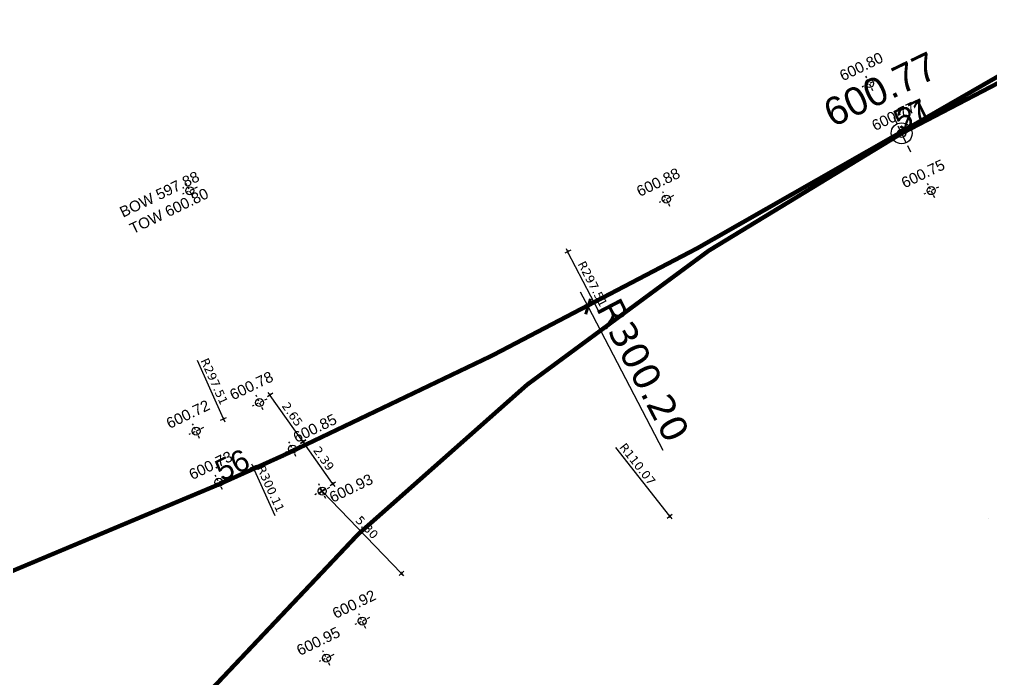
# Model space of a CAD drawing. Header units: metres. Extents: x 679716 to 681053, y 2749449 to 2750332.
# Drawn here: x 680295.59 to 680340.69, y 2750015.68 to 2750046.29 of the extents above; entities that cross this region are included whole.
import ezdxf
from ezdxf.enums import TextEntityAlignment as Align

# ---------------------------------------------------------------- set-up
doc = ezdxf.new("R2010")
doc.units = ezdxf.units.M
doc.header["$PDSIZE"] = -1
doc.linetypes.add('DASHEDX2', pattern=[1.5, 1, -0.5])
for name, color, linetype in [('01-TX-Length Dimensions 250', 80, 'Continuous'), ('01-TX-Level Main Dimensions 250', 152, 'Continuous'), ('01-TX-Level Secondary Dimensions 250', 10, 'Continuous'), ('01-TX-Main Altimetry 1000', 242, 'Continuous'), ('01-TX-Secondary Dimensions 1000', 152, 'Continuous')]:
    doc.layers.add(name, color=color, linetype=linetype)
doc.layers.add('02-L-Main Axis', color=244, linetype='DASHEDX2', lineweight=50, true_color=0xa50029)
doc.layers.add('02-L-Secondary Axis', color=154, linetype='DASHEDX2', lineweight=50, true_color=0x0052a5)
doc.layers.add('02-L-Main Axis POINTS', color=242, linetype='DASHEDX2', lineweight=50)
doc.layers.add('02-L-Secondary Axis POINTS', color=152, linetype='DASHEDX2', lineweight=50)
doc.styles.add('E100', font='verdana.ttf', dxfattribs={"height": 0.4})
doc.styles.add('E500', font='verdana.ttf', dxfattribs={"height": 1.25})
doc.styles.get("Standard").update_dxf_attribs({"font": 'arial.ttf'})
doc.dimstyles.new('E1000', dxfattribs={"dimscale": 0.03, "dimtxt": 1.25, "dimasz": 1, "dimexe": 0.1, "dimexo": 1, "dimgap": 8, "dimtad": 1, "dimzin": 0, "dimdsep": 46, "dimtxsty": 'E500', "dimblk1": 'LINCOT500', "dimblk2": 'LINCOT500', "dimsah": 1, "dimcen": 0.1, "dimdle": 0.1, "dimse1": 1, "dimse2": 1, "dimclrt": 256, "dimazin": 0, "dimtfac": 0.0153846153846154, "dimtofl": 0, "dimtmove": 0, "dimatfit": 3, "dimldrblk": 'LINCOT500', "dimfxl": 1, "dimtolj": 1, "dimtzin": 0, "dimarcsym": 0})
doc.dimstyles.new('E250', dxfattribs={"dimscale": 0.03, "dimtxt": 0.4, "dimasz": 0.5, "dimexe": 0.1, "dimexo": 1, "dimgap": 4, "dimtad": 1, "dimzin": 0, "dimdsep": 46, "dimtxsty": 'E100', "dimblk1": 'LINCOT200', "dimblk2": 'LINCOT200', "dimsah": 1, "dimcen": 0.1, "dimdle": 0.1, "dimse1": 1, "dimse2": 1, "dimclrt": 256, "dimadec": 0, "dimazin": 0, "dimtfac": 0.0153846153846154, "dimtofl": 0, "dimtmove": 0, "dimatfit": 3, "dimldrblk": 'LINCOT200', "dimfxl": 1, "dimtolj": 1, "dimtzin": 0, "dimarcsym": 0})

# ---------------------------------------------------------------- blocks, each defined once
blk = doc.blocks.new('*U304')
at = {"linetype": 'DASHEDX2', "ltscale": 0.5}
for points in [[(1.499999997206032, 0), (-1.500000000465661, 0)], [(9.313226e-10, -1.500000000931322), (-9.313226e-10, 1.499999999068677)]]:
    blk.add_lwpolyline(points, dxfattribs=at)
blk.add_circle((-2.3283064e-09, -9.313226e-10), 0.7500000000000017)
at = {"ltscale": 0.3}
blk.add_attdef('COTES', text='', height=2, dxfattribs=at).set_placement((5.072738927806114, -1.807671910584212), align=Align.MIDDLE)
blk = doc.blocks.new('*U305')
at = {"linetype": 'DASHEDX2', "ltscale": 0.5}
for points in [[(1.499999997206032, 0), (-1.500000000465661, 0)], [(9.313226e-10, -1.500000000931322), (-9.313226e-10, 1.499999999068677)]]:
    blk.add_lwpolyline(points, dxfattribs=at)
blk.add_circle((-2.3283064e-09, -9.313226e-10), 0.7500000000000017)
at = {"ltscale": 0.3}
blk.add_attdef('COTES', text='', height=2, dxfattribs=at).set_placement((5.435317503766373, 1.69759742263438), align=Align.MIDDLE)
blk = doc.blocks.new('*U143')
at = {"linetype": 'DASHEDX2', "ltscale": 0.5}
for points in [[(1.499999997206032, 0), (-1.500000000465661, 0)], [(9.313226e-10, -1.500000000931322), (-9.313226e-10, 1.499999999068677)]]:
    blk.add_lwpolyline(points, dxfattribs=at)
blk.add_circle((-2.3283064e-09, -9.313226e-10), 0.7500000000000017)
at = {"ltscale": 0.3}
blk.add_attdef('COTES', text='', height=2, dxfattribs=at).set_placement((-5.103909747392788, -1.69842972119069), align=Align.MIDDLE)
blk = doc.blocks.new('*U141')
at = {"linetype": 'DASHEDX2', "ltscale": 0.5}
for points in [[(1.499999997206032, 0), (-1.500000000465661, 0)], [(9.313226e-10, -1.500000000931322), (-9.313226e-10, 1.499999999068677)]]:
    blk.add_lwpolyline(points, dxfattribs=at)
blk.add_circle((-2.3283064e-09, -9.313226e-10), 0.7500000000000017)
at = {"ltscale": 0.3}
blk.add_attdef('COTES', text='', height=2, dxfattribs=at).set_placement((-5.348607719793876, 1.866742584837977), align=Align.MIDDLE)
blk = doc.blocks.new('LINCOT200')
for p, q in [((0, -9.999961704014426), (0, 10.00003829598554)), ((3.695e-13, 3.82959855756e-05), (10.00000000000051, 3.82959855756e-05))]:
    blk.add_line(p, q)
at = {"const_width": 1.875}
blk.add_lwpolyline([(3.535533801624467, -3.535495714255787), (-3.535533950636761, 3.535572157214076)], dxfattribs=at)
blk = doc.blocks.new('*D297')
at = {"layer": '01-TX-Length Dimensions 250', "color": 0, "lineweight": -2, "transparency": 16777216}
blk.add_line((680310.1365135498, 2750024.738069478), (680308.7714394131, 2750026.667610476), dxfattribs=at)
at = {"layer": '01-TX-Length Dimensions 250', "color": 0, "lineweight": -2, "transparency": 16777216, "xscale": 0.015, "yscale": 0.015, "zscale": 0.015}
for p, rotation in [((680308.7627762713, 2750026.679855882), 125.2779004162956), ((680310.1451766915, 2750024.725824071), 305.2779004162957)]:
    blk.add_blockref('LINCOT200', p, dxfattribs=dict(at, rotation=rotation))
at = {"layer": '01-TX-Length Dimensions 250', "transparency": 16777216, "insert": (680309.7220102492, 2750025.892463293), "char_height": 0.4, "attachment_point": 5, "rotation": 305.27790041629567, "style": 'E100'}
blk.add_mtext('\\A1;2.39', dxfattribs=at)
blk = doc.blocks.new('*D298')
at = {"layer": '01-TX-Length Dimensions 250', "color": 0, "lineweight": -2, "transparency": 16777216}
blk.add_line((680308.7541131299, 2750026.692101289), (680307.2432772587, 2750028.827677429), dxfattribs=at)
at = {"layer": '01-TX-Length Dimensions 250', "color": 0, "lineweight": -2, "transparency": 16777216, "xscale": 0.015, "yscale": 0.015, "zscale": 0.015}
for p, rotation in [((680307.2346141168, 2750028.839922835), 125.2779004096216), ((680308.7627762717, 2750026.679855882), 305.2779004096216)]:
    blk.add_blockref('LINCOT200', p, dxfattribs=dict(at, rotation=rotation))
at = {"layer": '01-TX-Length Dimensions 250', "transparency": 16777216, "insert": (680308.2667289621, 2750027.949512674), "char_height": 0.4, "attachment_point": 5, "rotation": 305.2779004096216, "style": 'E100'}
blk.add_mtext('\\A1;2.65', dxfattribs=at)
blk = doc.blocks.new('*D310')
at = {"layer": '01-TX-Length Dimensions 250', "color": 0, "lineweight": -2, "transparency": 16777216}
for p, q in [((680183.20345131, 2750299.137711849), (680183.2094513102, 2750299.137711849)), ((680183.2064513101, 2750299.134711849), (680183.2064513098, 2750299.14071185)), ((680307.4675436113, 2750023.233055693), (680306.4515091437, 2750025.489020414))]:
    blk.add_line(p, q, dxfattribs=at)
at = {"layer": '01-TX-Length Dimensions 250', "color": 0, "lineweight": -2, "transparency": 16777216, "xscale": 0.015, "yscale": 0.015, "zscale": 0.015, "rotation": 114.2457025002518}
blk.add_blockref('LINCOT200', (680306.4453493867, 2750025.502697306), dxfattribs=at)
at = {"layer": '01-TX-Length Dimensions 250', "transparency": 16777216, "insert": (680307.2619731384, 2750024.489027544), "char_height": 0.4, "attachment_point": 5, "rotation": 294.2457025002518, "style": 'E100'}
blk.add_mtext('\\A1;R300.11', dxfattribs=at)
blk = doc.blocks.new('Cotes Altimetriques')
at = {"linetype": 'DASHEDX2', "ltscale": 0.5}
for points in [[(9.313226e-10, -1.500000000931322), (-9.313226e-10, 1.499999999068677)], [(1.499999997206032, 0), (-1.500000000465661, 0)]]:
    blk.add_lwpolyline(points, dxfattribs=at)
blk.add_circle((-2.3283064e-09, -9.313226e-10), 0.7500000000000017)
at = {"ltscale": 0.3}
blk.add_attdef('COTES', text='', height=2, dxfattribs=at).set_placement((-9.313226e-10, 3.499999999068677), align=Align.MIDDLE)
blk = doc.blocks.new('*D363')
at = {"layer": '01-TX-Length Dimensions 250', "color": 0, "lineweight": -2, "transparency": 16777216}
for p, q in [((680183.2034318262, 2750299.137758506), (680183.2094318263, 2750299.137758506)), ((680183.2064318263, 2750299.134758506), (680183.2064318263, 2750299.140758506)), ((680322.4908343517, 2750032.760043668), (680321.0668345719, 2750035.483405368))]:
    blk.add_line(p, q, dxfattribs=at)
at = {"layer": '01-TX-Length Dimensions 250', "color": 0, "lineweight": -2, "transparency": 16777216, "xscale": 0.015, "yscale": 0.015, "zscale": 0.015, "rotation": 117.604307154286}
blk.add_blockref('LINCOT200', (680321.0598841319, 2750035.4966979), dxfattribs=at)
at = {"layer": '01-TX-Length Dimensions 250', "transparency": 16777216, "insert": (680322.21203567, 2750034.001814905), "char_height": 0.4, "attachment_point": 5, "rotation": 297.60430715428606, "style": 'E100'}
blk.add_mtext('\\A1;R297.51', dxfattribs=at)
blk = doc.blocks.new('*D364')
at = {"layer": '01-TX-Length Dimensions 250', "color": 0, "lineweight": -2, "transparency": 16777216}
blk.add_line((680303.8388905476, 2750030.462697313), (680305.0585272583, 2750027.746297669), dxfattribs=at)
at = {"layer": '01-TX-Length Dimensions 250', "color": 0, "lineweight": -2, "transparency": 16777216, "xscale": 0.015, "yscale": 0.015, "zscale": 0.015, "rotation": 294.1796110695619}
blk.add_blockref('LINCOT200', (680305.0646712349, 2750027.73261368), dxfattribs=at)
at = {"layer": '01-TX-Length Dimensions 250', "transparency": 16777216, "insert": (680304.6420565216, 2750029.475454218), "char_height": 0.4, "attachment_point": 5, "rotation": 294.1796110695619, "style": 'E100'}
blk.add_mtext('\\A1;R297.51', dxfattribs=at)
blk = doc.blocks.new('*D392')
at = {"layer": '01-TX-Length Dimensions 250', "color": 0, "lineweight": -2, "transparency": 16777216}
blk.add_line((680309.6651395829, 2750024.368051009), (680313.3207272238, 2750020.57164425), dxfattribs=at)
at = {"layer": '01-TX-Length Dimensions 250', "color": 0, "lineweight": -2, "transparency": 16777216, "xscale": 0.015, "yscale": 0.015, "zscale": 0.015}
for p, rotation in [((680309.65473527, 2750024.378856112), 133.9174198858454), ((680313.3311315367, 2750020.560839146), 313.9174198858453)]:
    blk.add_blockref('LINCOT200', p, dxfattribs=dict(at, rotation=rotation))
at = {"layer": '01-TX-Length Dimensions 250', "transparency": 16777216, "insert": (680311.7294410903, 2750022.6975826), "char_height": 0.4, "attachment_point": 5, "rotation": 313.9174198858454, "style": 'E100'}
blk.add_mtext('\\A1;5.30', dxfattribs=at)
blk = doc.blocks.new('*D594')
at = {"layer": '01-TX-Length Dimensions 250', "color": 0, "lineweight": -2, "transparency": 16777216}
blk.add_line((680332.192676379, 2749908.350276641), (680331.9062839317, 2749904.430605032), dxfattribs=at)
at = {"layer": '01-TX-Length Dimensions 250', "color": 0, "lineweight": -2, "transparency": 16777216, "xscale": 0.015, "yscale": 0.015, "zscale": 0.015, "rotation": 265.8210857768032}
blk.add_blockref('LINCOT200', (680331.9051908643, 2749904.415644912), dxfattribs=at)
at = {"layer": '01-TX-Length Dimensions 250', "transparency": 16777216, "insert": (680331.7749924611, 2749907.139294056), "char_height": 0.4, "attachment_point": 5, "rotation": 85.82108577680313, "style": 'E100'}
blk.add_mtext('\\A1;R119.03', dxfattribs=at)
blk = doc.blocks.new('*D604')
at = {"layer": '01-TX-Length Dimensions 250', "color": 0, "lineweight": -2, "transparency": 16777216}
blk.add_line((680328.611502954, 2749986.811180905), (680326.2279145066, 2749984.577157249), dxfattribs=at)
at = {"layer": '01-TX-Length Dimensions 250', "color": 0, "lineweight": -2, "transparency": 16777216, "xscale": 0.015, "yscale": 0.015, "zscale": 0.015, "rotation": 223.1448341281432}
blk.add_blockref('LINCOT200', (680326.2169700956, 2749984.566899574), dxfattribs=at)
at = {"layer": '01-TX-Length Dimensions 250', "transparency": 16777216, "insert": (680327.6063867914, 2749986.320231772), "char_height": 0.4, "attachment_point": 5, "rotation": 43.14483412814318, "style": 'E100'}
blk.add_mtext('\\A1;R54.86', dxfattribs=at)
blk = doc.blocks.new('*D612')
at = {"layer": '01-TX-Length Dimensions 250', "color": 0, "lineweight": -2, "transparency": 16777216}
for p, q in [((680323.272301353, 2750026.402916827), (680325.7812815498, 2750023.223630485)), ((680393.9748383905, 2749936.807491388), (680393.9808383903, 2749936.807491388)), ((680393.9778383903, 2749936.804491388), (680393.9778383903, 2749936.810491389))]:
    blk.add_line(p, q, dxfattribs=at)
at = {"layer": '01-TX-Length Dimensions 250', "color": 0, "lineweight": -2, "transparency": 16777216, "xscale": 0.015, "yscale": 0.015, "zscale": 0.015, "rotation": 308.2792515366591}
blk.add_blockref('LINCOT200', (680325.7905739716, 2750023.211855474), dxfattribs=at)
at = {"layer": '01-TX-Length Dimensions 250', "transparency": 16777216, "insert": (680324.2990722188, 2750025.631606898), "char_height": 0.4, "attachment_point": 5, "rotation": 308.27925153665905, "style": 'E100'}
blk.add_mtext('\\A1;R110.07', dxfattribs=at)
blk = doc.blocks.new('LINCOT500')
for p, q in [((0, -24.99990426003608), (0, 25.00009573996387)), ((9.237e-13, 9.5739963939e-05), (25.00000000000128, 9.5739963939e-05))]:
    blk.add_line(p, q)
at = {"const_width": 4.6875}
blk.add_lwpolyline([(8.838834504061197, -8.838739285639491), (-8.838834876591932, 8.838930393035184)], dxfattribs=at)
blk = doc.blocks.new('*D1046')
at = {"layer": '01-TX-Secondary Dimensions 1000', "color": 0, "lineweight": -2, "transparency": 16777216}
for p, q in [((680340.5758764113, 2750023.125756782), (680340.5818764113, 2750023.125756781)), ((680340.5788764114, 2750023.122756783), (680340.5788764114, 2750023.128756782)), ((680325.3950840282, 2749894.46290067), (680326.273929809, 2749901.909973534))]:
    blk.add_line(p, q, dxfattribs=at)
at = {"layer": '01-TX-Secondary Dimensions 1000', "color": 0, "lineweight": -2, "transparency": 16777216, "xscale": 0.03, "yscale": 0.03, "zscale": 0.03, "rotation": 83.2695261382622}
blk.add_blockref('LINCOT500', (680326.2774457776, 2749901.939766787), dxfattribs=at)
at = {"layer": '01-TX-Secondary Dimensions 1000', "transparency": 16777216, "insert": (680324.9478652898, 2749898.275967579), "char_height": 1.25, "attachment_point": 5, "rotation": 83.2695261382622, "style": 'E500'}
blk.add_mtext('\\A1;R122.03', dxfattribs=at)
blk = doc.blocks.new('*D1658')
at = {"layer": '01-TX-Secondary Dimensions 1000', "color": 0, "lineweight": -2, "transparency": 16777216}
for p, q in [((680183.2034318789, 2750299.137758419), (680183.2094318793, 2750299.137758419)), ((680183.2064318788, 2750299.134758419), (680183.2064318791, 2750299.140758419)), ((680325.4884528532, 2750026.263077332), (680322.0140847987, 2750032.926372304))]:
    blk.add_line(p, q, dxfattribs=at)
at = {"layer": '01-TX-Secondary Dimensions 1000', "color": 0, "lineweight": -2, "transparency": 16777216, "xscale": 0.03, "yscale": 0.03, "zscale": 0.03, "rotation": 117.5383884840078}
blk.add_blockref('LINCOT500', (680322.0002145143, 2750032.952973341), dxfattribs=at)
at = {"layer": '01-TX-Secondary Dimensions 1000', "transparency": 16777216, "insert": (680324.5482762285, 2750029.993382922), "char_height": 1.25, "attachment_point": 5, "rotation": 297.5383884840078, "style": 'E500'}
blk.add_mtext('\\A1;R300.20', dxfattribs=at)
blk = doc.blocks.new('*D1659')
at = {"layer": '01-TX-Secondary Dimensions 1000', "color": 0, "lineweight": -2, "transparency": 16777216}
for p, q in [((680211.1861298664, 2750267.326648666), (680211.1921298665, 2750267.326648666)), ((680211.1891298662, 2750267.323648666), (680211.1891298661, 2750267.329648666)), ((680348.5586775882, 2750039.269822989), (680344.6756574998, 2750045.716297118))]:
    blk.add_line(p, q, dxfattribs=at)
at = {"layer": '01-TX-Secondary Dimensions 1000', "color": 0, "lineweight": -2, "transparency": 16777216, "xscale": 0.03, "yscale": 0.03, "zscale": 0.03, "rotation": 121.0625689202605}
blk.add_blockref('LINCOT500', (680344.6601782851, 2750045.741995249), dxfattribs=at)
at = {"layer": '01-TX-Secondary Dimensions 1000', "transparency": 16777216, "insert": (680347.3903196699, 2750042.941255604), "char_height": 1.25, "attachment_point": 5, "rotation": 301.0625689202605, "style": 'E500'}
blk.add_mtext('\\A1;R258.68', dxfattribs=at)
blk = doc.blocks.new('Sec Axes Points')
at = {"layer": '02-L-Secondary Axis POINTS'}
for p in [(681336.4059043846, 2750040.975066442), (681304.8947923771, 2750024.71108895)]:
    blk.add_point(p, dxfattribs=at)
for s, p in [('57', (681336.5059043847, 2750041.075066441)), ('56', (681304.994792377, 2750024.81108895))]:
    blk.add_text(s, height=1, rotation=26, dxfattribs=at).set_placement(p)
blk = doc.blocks.new('Main Axes points')
at = {"layer": '02-L-Main Axis POINTS'}
blk.add_point((680336.5622662056, 2750040.997496693), dxfattribs=at)
blk.add_text('21', height=1, rotation=26, dxfattribs=at).set_placement((680336.6622662053, 2750041.097496693))

msp = doc.modelspace()

# ---------------------------------------------------------------- linework, layer by layer
at = {"layer": '02-L-Main Axis', "const_width": 0.2, "flags": 128}
msp.add_lwpolyline([(680480.1073228735, 2750049.370301135), (680464.8978769808, 2750035.428540835, -0.1243963135481004), (680452.8208470137, 2750028.918099322, -0.175324502253323), (680427.8573364713, 2750031.21292183), (680396.2935138438, 2750045.66730063, 0.1135398071554238), (680369.370129572, 2750051.219547939, 0.1119196775747067), (680336.5622662056, 2750040.997496693, 0.1568363121082355), (680286.9395389213, 2749988.520193033), (680252.088579529, 2749915.527558214)], format="xyb", dxfattribs=at)
at = {"layer": '02-L-Secondary Axis', "const_width": 0.2, "flags": 128}
msp.add_lwpolyline([(680223.758477272, 2750019.413949615, 0.0992175692593736), (680238.2506100254, 2750010.729205833, 0.133859291942515), (680260.7986978452, 2750009.013141977, 0.0310570965619634), (680267.0338118247, 2750010.620332383, 0.0305418553243188), (680304.8947923653, 2750024.711088944), (680307.8545530278, 2750026.042720384, 0.0268520938359751), (680336.4059043847, 2750040.975066442, 0.0253160419425895), (680358.6419938022, 2750054.789752308, 0.0274406397833928), (680387.8741436119, 2750077.484659532), (680411.5292916198, 2750098.918709547, 0.121505782018459), (680420.3567943396, 2750112.023528498, 0.0446280117809718), (680421.8778124038, 2750117.700727135), (680424.5697326222, 2750133.119584915)], format="xyb", dxfattribs=at)

# ---------------------------------------------------------------- block references
at = {"layer": '01-TX-Level Main Dimensions 250', "ltscale": 0.3, "xscale": 0.25, "yscale": 0.25, "zscale": 0.25, "rotation": 25.73366104797413}
msp.add_blockref('Cotes Altimetriques', (680336.5622662052, 2750040.997496693), dxfattribs=at).add_auto_attribs({'COTES': '600.77'})
at = {"layer": '01-TX-Level Secondary Dimensions 250', "ltscale": 0.3, "xscale": 0.25, "yscale": 0.25, "zscale": 0.25, "rotation": 25.73366104797413}
for name, p, values in [('Cotes Altimetriques', (680335.068107638, 2750043.309271879), {'COTES': '600.80'}), ('Cotes Altimetriques', (680337.9329968471, 2750038.335615286), {'COTES': '600.75'}), ('*U141', (680303.5013571735, 2750038.330217872), {'COTES': 'BOW 597.88'}), ('Cotes Altimetriques', (680325.6354288468, 2750037.940201171), {'COTES': '600.88'}), ('*U143', (680303.5013571735, 2750038.330217872), {'COTES': 'TOW 600.80'}), ('Cotes Altimetriques', (680306.7441726944, 2750028.492954878), {'COTES': '600.78'}), ('Cotes Altimetriques', (680303.7977290145, 2750027.167314907), {'COTES': '600.72'}), ('*U305', (680308.2723348495, 2750026.332887923), {'COTES': '600.85'}), ('Cotes Altimetriques', (680304.8516182764, 2750024.790485626), {'COTES': '600.73'}), ('*U304', (680309.65473527, 2750024.378856113), {'COTES': '600.93'}), ('Cotes Altimetriques', (680311.5121226544, 2750018.344285507), {'COTES': '600.92'}), ('Cotes Altimetriques', (680309.847938569, 2750016.626054735), {'COTES': '600.95'})]:
    msp.add_blockref(name, p, dxfattribs=at).add_auto_attribs(values)
at = {"layer": '01-TX-Main Altimetry 1000', "ltscale": 0.3, "xscale": 0.65, "yscale": 0.65, "zscale": 0.65, "rotation": 25.73366104797413}
msp.add_blockref('Cotes Altimetriques', (680336.5622662052, 2750040.997496693), dxfattribs=at).add_auto_attribs({'COTES': '600.77'})
at = {"layer": '02-L-Main Axis POINTS'}
msp.add_blockref('Main Axes points', (0, 0), dxfattribs=at)
at = {"layer": '02-L-Secondary Axis POINTS'}
msp.add_blockref('Sec Axes Points', (-1000, 0), dxfattribs=at)

# ---------------------------------------------------------------- dimensions: what is measured, and where the dimension line sits
at = {"layer": '01-TX-Length Dimensions 250'}
for center, mpoint, picture, middle in [((680183.2064318265, 2750299.137758506), (680321.0598841319, 2750035.4966979), '*D363', (680321.9210818904, 2750033.849680094)), ((680183.2064318607, 2750299.137758488), (680305.0646712349, 2750027.73261368), '*D364', (680304.3425343131, 2750029.340971694)), ((680393.9778383902, 2749936.807491388), (680325.7905739716, 2750023.211855474), '*D612', (680324.0414401361, 2750025.428292781)), ((680340.5786894026, 2750023.124312982), (680331.9051908643, 2749904.415644912), '*D594', (680332.1024472935, 2749907.115368432)), ((680366.2434441247, 2750022.081802774), (680326.2169700956, 2749984.566899574), '*D604', (680327.8314631633, 2749986.080086848))]:
    dim = msp.add_radius_dim(center=center, mpoint=mpoint, dimstyle='E250', dxfattribs=at)
    dim.commit()
    dim.dimension.update_dxf_attribs({"geometry": picture, "text_midpoint": middle, "dimtype": 164})
dim = msp.add_radius_dim(center=(680183.2064513098, 2750299.137711849), mpoint=(680306.4453493867, 2750025.502697306), dimstyle='E250', dxfattribs=at)
dim.commit()
dim.dimension.update_dxf_attribs({"geometry": '*D310', "text_midpoint": (680307.2619731384, 2750024.489027544)})
for p1, p2, distance, picture, middle in [((680308.2723348492, 2750026.332887923), (680306.7441726944, 2750028.492954876), -0.6007658059818952, '*D298', (680308.2667289621, 2750027.949512674)), ((680309.65473527, 2750024.378856113), (680308.2723348495, 2750026.332887923), -0.6007658055067111, '*D297', (680309.7220102492, 2750025.892463293)), ((680309.6547352701, 2750024.378856113), (680313.331131537, 2750020.560839146), -1.6771724630275585e-10, '*D392', (680311.7294410903, 2750022.6975826))]:
    dim = msp.add_aligned_dim(p1=p1, p2=p2, distance=distance, dimstyle='E250', dxfattribs=at)
    dim.commit()
    dim.dimension.update_dxf_attribs({"geometry": picture, "text_midpoint": middle})
at = {"layer": '01-TX-Secondary Dimensions 1000'}
for center, mpoint, picture, middle in [((680183.2064318791, 2750299.137758419), (680322.0002145143, 2750032.952973341), '*D1658', (680324.5482762285, 2750029.993382922)), ((680211.1891298662, 2750267.326648666), (680344.6601782851, 2750045.741995249), '*D1659', (680347.3903196699, 2750042.941255604)), ((680340.5788764114, 2750023.125756781), (680326.2774457776, 2749901.939766787), '*D1046', (680324.9478652898, 2749898.275967579))]:
    dim = msp.add_radius_dim(center=center, mpoint=mpoint, dimstyle='E1000', dxfattribs=at)
    dim.commit()
    dim.dimension.update_dxf_attribs({"geometry": picture, "text_midpoint": middle})

doc.saveas('drawing.dxf')
